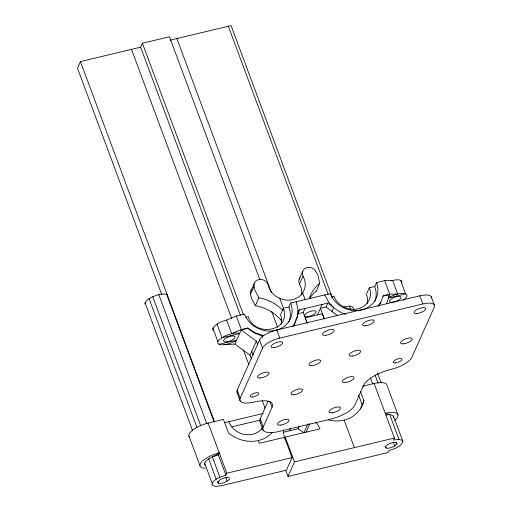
<?xml version="1.0" encoding="UTF-8"?>
<svg xmlns="http://www.w3.org/2000/svg" width="512" height="512" viewBox="0 0 512 512"><rect width="100%" height="100%" fill="white"/><g stroke="black" fill="none" stroke-linecap="round" stroke-linejoin="round"><path stroke-width="0.77" d="M309.869 298.042A39.091 34.554 24 0 1 314.4 292.749L316.173 291.206M283.654 429.824L283.482 432.806L284.493 437.299L292.051 457.632L286.464 470.17L221.222 485.741L215.814 486.4L212.486 485.466L211.91 484.467C213.581 478.701 220.832 476.896 225.926 475.181L226.81 473.203L208.16 423.066L223.443 419.418L228.48 432.966C236.678 439.821 247.802 442.854 258.304 440.602A30.906 27.315 24 0 0 272.365 432.397M301.562 294.483A19.162 16.934 24 0 0 299.539 284.109L303.066 276.186A7.277 6.432 24 0 1 306.221 267.789A7.277 6.432 24 0 1 315.75 271.238L317.907 275.315L319.699 283.283L317.926 284.826A39.078 34.554 23.7 0 0 309.434 298.419M144.774 303.949C146.451 298.176 153.696 296.378 158.79 294.662A12.358 4.371 -20.4 0 1 166.195 294.278L167.526 294.938M386.682 303.661L389.555 294.547L383.091 296.096L383.251 295.718L389.722 294.176L397.664 294.022L392.627 280.48L384.678 280.634L376.538 282.573A24.954 22.054 24 0 1 361.568 309.965A24.954 22.054 24 0 1 330.33 293.6L290.707 303.027A24.947 22.048 24 0 1 275.744 330.413A24.947 22.048 24 0 1 244.506 314.054L236.352 316L226.656 320.083A12.358 4.371 -20.4 0 0 217.869 323.565L213.856 326.637L212.634 329.37L213.216 330.368M216.954 324.166L221.997 337.715L239.622 333.51L239.098 333.248A12.358 4.371 -20.4 0 0 222.912 337.107L218.893 340.186L217.894 341.645L217.677 342.918L218.253 343.917L221.581 344.851L234.918 344.07L250.022 355.213L251.386 358.874M225.926 475.181L218.362 454.848L219.245 452.87C214.81 456.845 206.17 457.728 204.346 464.134L204.922 465.133M401.722 283.027L401.939 281.754L401.363 280.755L400.032 280.096A12.358 4.371 -20.4 0 0 391.11 280.877M393.434 417.792L393.651 416.518L393.075 415.514L385.222 413.261A16.998 6.01 -20.4 0 1 394.669 420.365M396.877 443.962L396.704 442.835L396.045 442.502A6.125 2.163 -20.4 0 0 388.019 444.422L386.874 445.178A6.125 2.163 -20.4 0 0 385.709 447.795L386.368 448.122A6.125 2.163 -20.4 0 0 394.394 446.208L396.877 443.962L396.32 442.464M393.651 416.518L402.874 441.306C401.197 447.078 393.946 448.883 388.851 450.592L387.974 452.576L287.981 476.435L285.811 470.598M281.107 324.307L281.626 322.272L281.434 317.754L280.499 314.906L283.437 308.301L288.941 306.989L290.707 303.027M345.747 314.355A30.906 27.315 24 0 1 333.69 307.552L327.84 303.046L299.226 309.875L297.421 316.179L295.654 320.141M383.251 295.718L380.627 302.79L378.227 305.965M360.486 409.075L363.891 400.653L360.448 391.379M363.891 400.653C361.722 410.362 353.67 417.747 344.147 420.115A30.906 27.315 24 0 1 328.493 419.898M259.808 279.443L169.478 36.768L142.387 43.232L140.627 47.194L80.422 61.568L77.478 68.166L161.677 294.362M250.899 291.008L254.426 283.085M281.126 319.494L281.677 320.973L280.013 319.046A39.091 34.56 24 0 0 257.901 306.227L255.36 305.715L251.424 298.259L250.522 294.272L254.048 286.355A7.277 6.432 24 0 1 259.782 279.411A7.277 6.432 24 0 1 268.083 285.094A19.162 16.934 24 0 0 276.403 296.576L280.864 298.835A19.162 16.934 24 0 0 302.342 293.363L304.397 289.446A19.162 16.934 24 0 0 303.066 276.186M234.918 344.07L241.389 329.549L236.352 316M255.36 305.715L258.893 297.798L254.95 290.336L254.048 286.355M257.67 344.755L256.314 341.094L241.21 329.952L247.674 328.41L247.853 328.006L254.49 332.531L263.597 335.635M250.022 355.213L256.314 341.094M237.722 393.549A18.541 6.554 -20.4 0 1 237.184 390.138L259.526 339.981A15.45 5.459 -20.4 0 1 276.774 329.965L419.853 295.821A15.45 5.459 -20.4 0 1 431.488 298.176M262.381 337.28L262.016 335.424L262.554 336.877M263.219 426.982L272.038 407.187A24.723 8.736 -20.4 0 0 253.85 402.086A18.541 6.554 -20.4 0 1 240.205 398.266L262.547 348.109A15.45 5.459 -20.4 0 1 279.795 338.093L422.88 303.949A15.45 5.459 -20.4 0 1 434.246 307.136L411.904 357.293A18.541 6.554 -20.4 0 1 391.206 369.312A24.723 8.736 -20.4 0 0 363.61 385.331L354.79 405.133A21.632 7.648 -20.4 0 1 330.643 419.149L279.136 431.443A21.632 7.648 -20.4 0 1 263.219 426.982L260.192 418.854L268.07 401.178M299.2 279.162L302.726 271.238M301.651 295.002L302.618 292.845L305.082 299.475M298.349 311.84L299.226 309.875M307.136 323.027L303.194 312.435L304.947 308.506M316.166 291.296L319.699 283.283M317.478 314.822L322.118 304.41M324.307 318.931L320.365 308.339L326.086 306.976L327.84 303.046M337.933 315.661A30.906 27.315 24 0 1 331.936 311.482L333.69 307.552L328.403 301.696L324.819 294.918M284.582 438.573L285.229 437.12L319.974 428.832L317.754 424.627L315.878 422.554M289.517 430.784L290.694 428.147M283.078 432.32L298.106 428.736L299.072 426.56M307.776 424L303.891 432.71L298.106 428.736M376.538 282.573L374.79 286.502L369.28 287.821L366.336 294.419L367.046 296.198A19.162 16.934 24 0 1 367.162 303.674M305.997 432.256L309.882 423.546M287.981 476.435L294.451 461.914L285.229 437.12M388.288 297.395L389.722 294.176L384.678 280.634M362.445 386.246L374.138 383.456L394.438 438.054L393.555 440.032L398.963 439.373L402.298 440.307L402.874 441.306M377.907 306.234L380.794 302.419M403.123 300.192L405.76 298.035L406.758 296.576L406.976 295.302L406.4 294.298L405.069 293.638A12.358 4.371 -20.4 0 0 388.883 297.504M206.906 423.802L208.16 423.066A16.998 6.01 -20.4 0 0 189.683 437.21M218.362 454.848L212.326 456.922L219.885 477.254M170.003 40.179L231.078 25.6L332.282 297.485M246.195 317.19L248.269 316.698C254.368 337.434 291.674 331.667 283.437 308.301M331.334 296.877L334.086 296.218L335.117 298.797A19.162 16.934 24 0 0 358.362 308.71A19.162 16.934 24 0 0 369.99 289.594L369.28 287.821M297.472 313.805L303.194 312.435M247.853 328.006L241.389 329.549L231.693 333.632L226.656 320.083M388.736 297.926L405.6 293.901L400.563 280.352M219.053 344.314L236.685 340.109L235.77 340.717A12.358 4.371 -20.4 0 1 224.109 344.717M224.55 422.694L263.29 413.446M232.045 426.803L259.584 420.23M284.493 437.299L259.309 443.309L258.304 440.602M226.81 473.203L292.051 457.632M294.451 461.914L394.438 438.054M344.006 306.79L349.414 306.131L351.411 306.406L352.742 307.066L353.875 309.562M385.779 414.976L389.747 414.586L398.963 439.373M261.837 335.827L254.31 332.934L247.674 328.41M326.086 306.976L331.936 311.482M431.258 296.742L434.285 304.87M419.853 295.821L422.88 303.949M398.022 415.014L386.944 385.21A16.998 6.01 -20.4 0 0 374.138 383.456M377.555 373.229L381.171 382.97M349.414 306.131L350.803 309.875M375.04 375.04L378.106 383.283M370.47 377.946L372.698 383.942M393.331 442.24L394.726 445.984M385.619 446.528L386.176 448.026M228.352 26.246L328.173 294.394M358.682 395.341L362.131 404.614M344.147 420.115L354.374 447.616M279.699 298.246L283.552 308.608M176.858 38.547L271.373 292.454M271.795 311.648L277.651 327.379M276.774 329.965L279.795 338.093M259.526 339.981L262.547 348.109M142.387 43.232L243.315 314.368M140.627 47.194L240.435 315.334M251.789 351.258L253.146 354.918M269.837 401.274L272.038 407.187M131.482 49.376L231.565 318.266M243.277 349.722L248.851 364.698M262.234 400.653L265.024 408.141M260.147 422.029L263.168 430.157M237.184 390.138L240.205 398.266M237.139 392.858L240.16 400.986M212.858 328.096L217.894 341.645M80.422 61.568L214.522 421.83M166.726 294.541L214.099 421.926M158.79 294.662L206.72 423.546M225.702 477.389L227.091 481.133M152.755 296.736L200.685 425.619M217.99 481.677L218.547 483.174M149.094 298.746L197.024 427.629M208.666 458.931L216.23 479.264M144.992 302.675L192.646 430.81M204.563 462.861L212.128 483.194M188.89 435.834L199.974 465.638M299.539 284.109L298.963 282.464A7.27 6.426 24 0 1 300 277.715M228.864 421.664L229.485 423.462A19.162 16.934 24 0 0 261.965 428.538M296.198 301.747L297.85 308.96L297.421 316.179A30.906 27.315 24 0 1 292.262 326.829M374.79 286.502A24.954 22.054 24 0 1 374.701 301.638M324.429 318.893A46.355 14.189 76.6 0 1 322.381 313.76L305.21 317.856A46.355 14.189 76.6 0 0 307.258 322.995M260.819 422.835A21.632 7.648 -20.4 0 1 260.192 418.854M258.893 297.798A39.091 34.56 24 0 1 283.104 310.662M295.482 320.909A30.906 27.315 24 0 1 293.562 326.138M250.522 294.272A7.277 6.432 24 0 1 251.757 289.6M288.941 306.989A24.947 22.048 24 0 1 288.858 322.118M262.272 426.995A19.162 16.934 24 0 1 261.92 429.197M205.344 468.294A16.998 6.01 -20.4 0 1 201.645 461.875A16.998 6.01 -20.4 0 1 219.245 452.87M217.901 481.818L217.792 482.445L218.739 483.27A6.125 2.163 -20.4 0 0 226.765 481.357L227.904 480.595A6.125 2.163 -20.4 0 0 229.069 477.978L228.41 477.651A6.125 2.163 -20.4 0 0 220.384 479.571L217.901 481.818M332.141 412.813A6.182 2.182 -20.4 0 0 340.589 407.91A6.182 2.182 -20.4 0 0 331.546 409.011A6.182 2.182 -20.4 0 0 332.141 412.813M294.157 394.746A6.182 2.182 -20.4 0 0 302.605 389.843A6.182 2.182 -20.4 0 0 293.555 390.944A6.182 2.182 -20.4 0 0 294.157 394.746M226.81 341.805A6.182 2.182 -20.4 0 0 235.168 336.877A6.182 2.182 -20.4 0 0 226.048 338.054A6.182 2.182 -20.4 0 0 226.81 341.805M352.595 356.064A6.182 2.182 -20.4 0 0 360.71 351.072A6.182 2.182 -20.4 0 0 351.411 352.467A6.182 2.182 -20.4 0 0 352.595 356.064M392.698 302.208A6.182 2.182 -20.4 0 0 401.146 297.306A6.182 2.182 -20.4 0 0 392.096 298.406A6.182 2.182 -20.4 0 0 392.698 302.208M403.795 343.814A6.182 2.182 -20.4 0 0 412.25 338.906A6.182 2.182 -20.4 0 0 403.2 340.006A6.182 2.182 -20.4 0 0 403.795 343.814M273.453 347.661A6.182 2.182 -20.4 0 0 282.669 343.059A6.182 2.182 -20.4 0 0 274.451 343.36A6.182 2.182 -20.4 0 0 273.453 347.661M307.693 316.595A6.182 2.182 -20.4 0 0 316.147 311.686A6.182 2.182 -20.4 0 0 307.098 312.787A6.182 2.182 -20.4 0 0 307.693 316.595M259.834 378.022A6.182 2.182 -20.4 0 0 269.139 373.466A6.182 2.182 -20.4 0 0 261.03 373.664A6.182 2.182 -20.4 0 0 259.834 378.022M311.75 365.709A6.182 2.182 -20.4 0 0 320.685 360.973A6.182 2.182 -20.4 0 0 312.096 361.6A6.182 2.182 -20.4 0 0 311.75 365.709M325.747 335.302A6.182 2.182 -20.4 0 0 334.202 330.4A6.182 2.182 -20.4 0 0 325.152 331.501A6.182 2.182 -20.4 0 0 325.747 335.302M395.635 362.886A4.634 1.638 -20.4 0 0 401.971 359.206A4.634 1.638 -20.4 0 0 395.181 360.032A4.634 1.638 -20.4 0 0 395.635 362.886M252.55 397.03A4.634 1.638 -20.4 0 0 258.886 393.35A4.634 1.638 -20.4 0 0 252.102 394.176A4.634 1.638 -20.4 0 0 252.55 397.03M345.664 382.458A6.182 2.182 -20.4 0 0 354.112 377.549A6.182 2.182 -20.4 0 0 345.069 378.65A6.182 2.182 -20.4 0 0 345.664 382.458M365.811 325.747A6.182 2.182 -20.4 0 0 374.259 320.838A6.182 2.182 -20.4 0 0 365.216 321.939A6.182 2.182 -20.4 0 0 365.811 325.747M417.318 313.453A6.182 2.182 -20.4 0 0 425.773 308.544A6.182 2.182 -20.4 0 0 416.723 309.651A6.182 2.182 -20.4 0 0 417.318 313.453M280.634 425.107A6.182 2.182 -20.4 0 0 289.082 420.198A6.182 2.182 -20.4 0 0 280.032 421.306A6.182 2.182 -20.4 0 0 280.634 425.107"/></g></svg>
